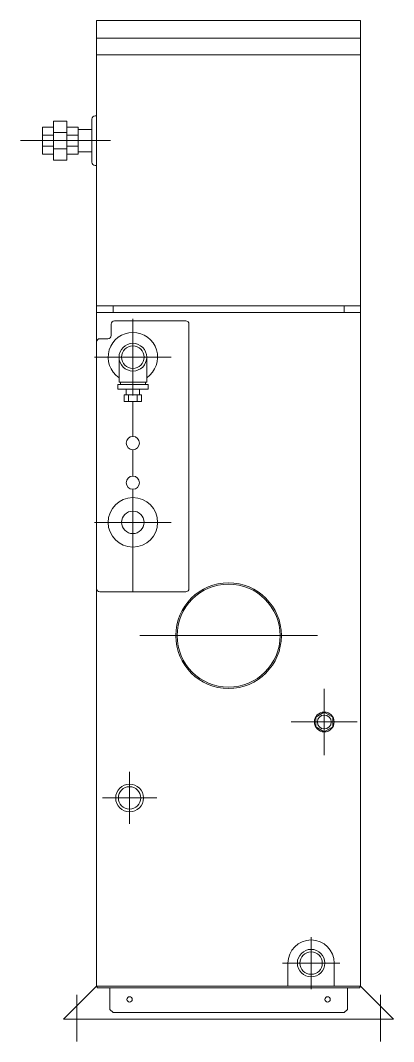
# Model space of a CAD drawing. Units: millimetres at full size, sheet at 1:100. Extents: x -1331 to 21899, y -20013 to -11058.
# Drawn here: x 4620 to 5185, y -20013 to -18467 of the extents above; entities that cross this region are included whole.
import ezdxf

# ---------------------------------------------------------------- set-up
doc = ezdxf.new("R2010")
doc.units = ezdxf.units.MM
doc.header["$LTSCALE"] = 100
doc.linetypes.add('CHAIN2', pattern=[12, 9, -1, 1, -1])
doc.layers.add('3-2_器具', color=7, linetype='Continuous', lineweight=9)

msp = doc.modelspace()

# ---------------------------------------------------------------- linework, layer by layer
at = {"layer": '3-2_器具'}
for p, q in [((5135, -18467), (5135, -19929)), ((5135, -18494), (4735, -18494)), ((5135, -18519), (4735, -18519)), ((4728, -18681.5), (4728, -18616.5)), ((4733, -18611.5), (4735, -18611.5)), ((4669.9, -18640.5), (4652.9, -18640.5)), ((4689.9, -18636.7), (4669.9, -18636.7)), ((4689.9, -18640.5), (4706.9, -18640.5)), ((4728, -18632), (4706.9, -18632)), ((4669.9, -18657.5), (4652.9, -18657.5)), ((4689.9, -18657.5), (4706.9, -18657.5)), ((4669.9, -18669.5), (4652.9, -18669.5)), ((4689.9, -18661.2), (4669.9, -18661.2)), ((4689.9, -18669.5), (4706.9, -18669.5)), ((4706.9, -18666), (4728, -18666)), ((4669.9, -18678.5), (4689.9, -18678.5)), ((4735, -18686.5), (4733, -18686.5)), ((4735, -18899), (5135, -18899)), ((4760, -18899), (4760, -18909)), ((5110, -18899), (5110, -18909)), ((4735, -18909), (5135, -18909)), ((4757, -18926.8), (4757, -18943.8)), ((4870, -18921.8), (4762, -18921.8)), ((4790, -18921.8), (4790, -18939.3)), ((4875, -18926.8), (4875, -19326.8)), ((4752, -18948.8), (4740, -18948.8)), ((4771, -19018.1), (4771, -19014.8)), ((4780, -19025.3), (4780, -19033.8)), ((4800, -19025.3), (4800, -19033.8)), ((4809, -19018.1), (4809, -19014.8)), ((4803.3, -19033.8), (4776.7, -19033.8)), ((4776.7, -19033.8), (4776.7, -19043.8)), ((4783.4, -19033.8), (4783.4, -19043.8)), ((4790, -19043.8), (4790, -19096.8)), ((4796.7, -19033.8), (4796.7, -19043.8)), ((4790, -19116.8), (4790, -19156.8)), ((4790, -19176.8), (4790, -19189.3)), ((4790, -19264.3), (4790, -19331.8)), ((4740, -19331.8), (4870, -19331.8)), ((5025, -19894), (5025, -19929)), ((5095, -19894), (5095, -19929)), ((4735, -19929), (4685, -19979)), ((5135, -19929), (4735, -19929)), ((4736, -19929), (4736, -19931.3)), ((5134, -19931.3), (4736, -19931.3)), ((5134, -19931.3), (5134, -19929)), ((5185, -19979), (5135, -19929)), ((5185, -19979), (4685, -19979))]:
    msp.add_line(p, q, dxfattribs=at)
at = {"layer": '3-2_器具', "color": 4, "linetype": 'CHAIN2'}
for p, q in [((4756.2, -18649), (4619.6, -18649)), ((4790, -19034.9), (4790, -18918.6)), ((4731.9, -18976.8), (4848.1, -18976.8)), ((4790, -19284.9), (4790, -19178.6)), ((4731.9, -19226.8), (4848.1, -19226.8)), ((4800.5, -19398.3), (5069.5, -19398.3)), ((5080, -19479), (5080, -19579)), ((5030, -19529), (5130, -19529)), ((4785, -19683.4), (4785, -19604.5)), ((4743.9, -19644), (4826.2, -19644)), ((5060, -19933.4), (5060, -19854.5)), ((5016.5, -19894), (5103.5, -19894)), ((4705, -19942.1), (4705, -20012.8)), ((5165, -19942.1), (5165, -20012.8))]:
    msp.add_line(p, q, dxfattribs=at)
at = {"layer": '3-2_器具'}
for points in [[(5135, -18467), (4735, -18467), (4735, -19929)], [(4669.9, -18678.5), (4669.9, -18619.5), (4689.9, -18619.5), (4689.9, -18678.5)], [(4669.9, -18628.5), (4652.9, -18628.5), (4652.9, -18669.5)], [(4689.9, -18628.5), (4706.9, -18628.5), (4706.9, -18669.5)], [(4811, -18976.8), (4811, -19014.8), (4769, -19014.8), (4769, -18976.8)], [(4803.3, -19033.8), (4803.3, -19043.8), (4776.7, -19043.8)], [(4760, -19969), (4755, -19964), (4755, -19931.3)], [(4760, -19969), (5110, -19969), (5115, -19964), (5115, -19931.3)]]:
    msp.add_lwpolyline(points, dxfattribs=at)
for points in [[(4813, -19025.3), (4767, -19025.3), (4767, -19018.1), (4813, -19018.1)], [(5080, -19544), (5093, -19536.5), (5093, -19521.5), (5080, -19514), (5067, -19521.5), (5067, -19536.5)]]:
    msp.add_lwpolyline(points, close=True, dxfattribs=at)
for centre, radius in [((4790, -18976.8), 17), ((4790, -19106.8), 10), ((4790, -19166.8), 10), ((4790, -19226.8), 37.5), ((4790, -19226.8), 17), ((4935, -19398.3), 80), ((4935, -19398.3), 78), ((5080, -19529), 15), ((5080, -19529), 10.5), ((4785, -19644), 21), ((4785, -19644), 17), ((5060, -19894), 20.8), ((5060, -19894), 17), ((4785, -19949), 4), ((5085, -19949), 4)]:
    msp.add_circle(centre, radius, dxfattribs=at)
for centre, radius, start, end in [((4733, -18616.5), 5, 90, 180), ((4733, -18681.5), 5, 180, 270), ((4762, -18926.8), 5, 90, 180), ((4870, -18926.8), 5, 360, 90), ((4740, -18953.8), 5, 90, 180), ((4752, -18943.8), 5, 270, 360), ((4790, -18976.8), 37.5, 304.056, 235.944), ((4790, -18976.8), 21, 360, 180), ((4790, -18976.8), 21, 180, 360), ((4740, -19326.8), 5, 180, 270), ((4870, -19326.8), 5, 270, 360), ((5060, -19894), 35, 0, 180)]:
    msp.add_arc(centre, radius, start, end, dxfattribs=at)

doc.saveas('drawing.dxf')
